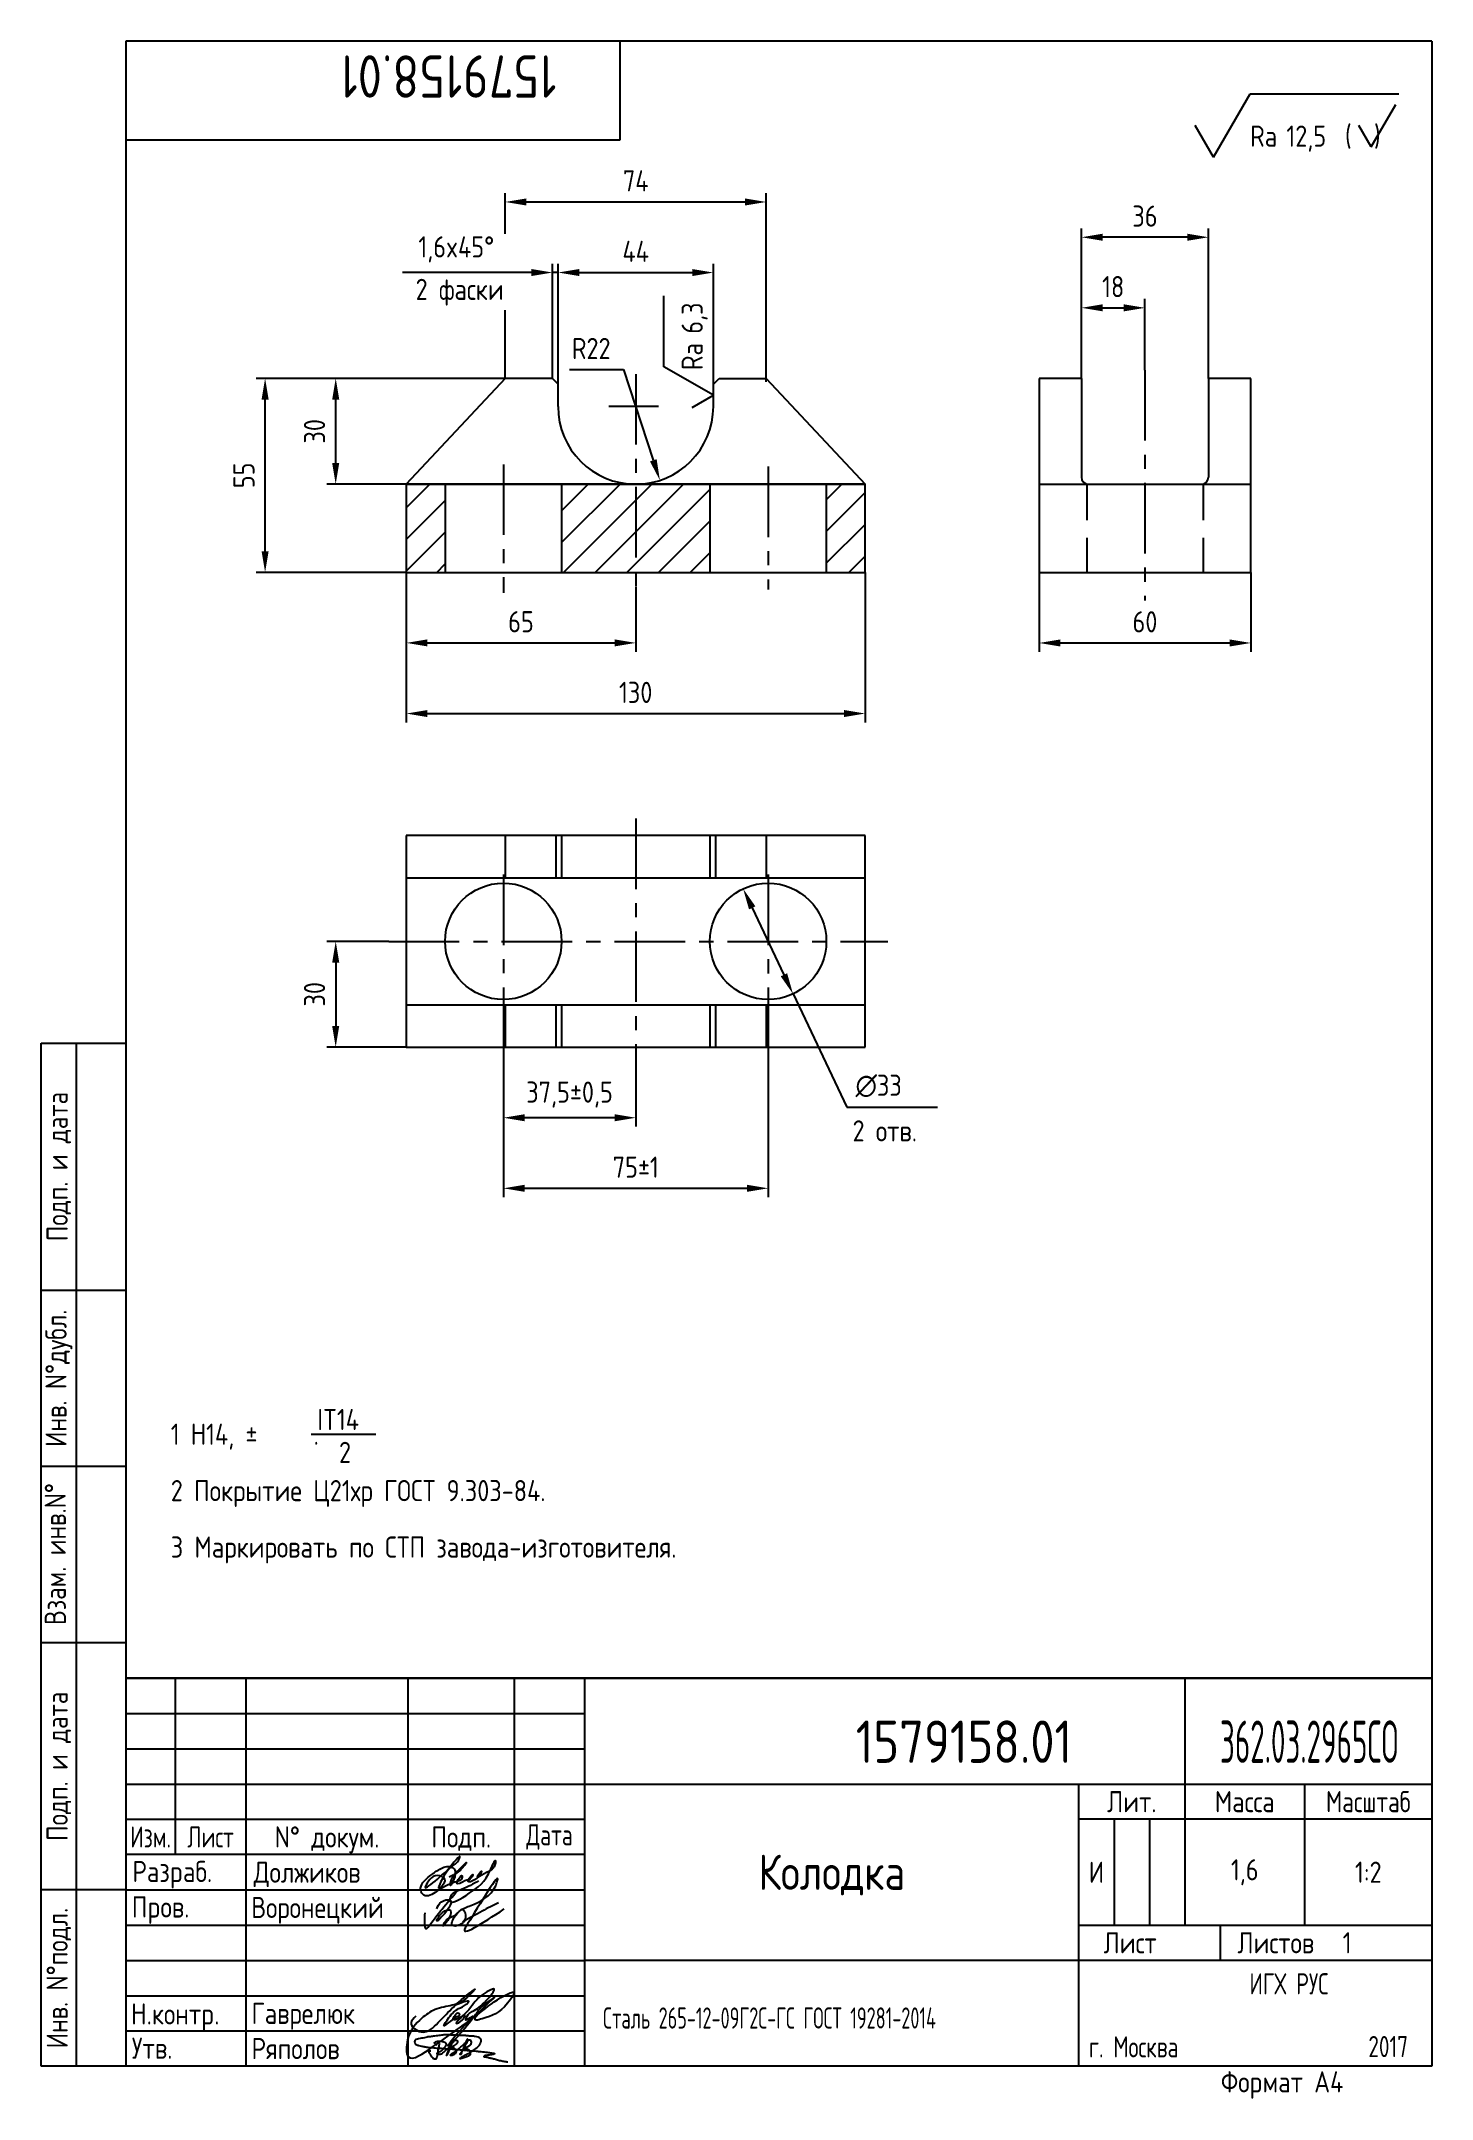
# Paper-space layout 'A4_protect' of a CAD drawing. Header units: millimetres. Extents: x 8 to 205, y 0 to 292.
# The model-space entities are those that its viewports show. They can reach past a viewport. Long polylines and large blocks are cut down to what shows.
import ezdxf
from ezdxf.enums import TextEntityAlignment as Align

# ---------------------------------------------------------------- set-up
doc = ezdxf.new("R2010")
doc.units = ezdxf.units.MM
doc.header["$LTSCALE"] = 4
doc.linetypes.add('CENTER', pattern=[2, 1.25, -0.25, 0.25, -0.25])
doc.linetypes.add('HIDDEN', pattern=[9.525, 6.35, -3.175])
for name, color, linetype in [('Bord', 1, 'Continuous'), ('centr', 5, 'CENTER'), ('Cont', 6, 'Continuous'), ('DIM', 7, 'Continuous'), ('HATCH', 2, 'Continuous'), ('Hide', 2, 'HIDDEN'), ('Text', 3, 'Continuous'), ('Textb', 6, 'Continuous'), ('VPORTI', 7, 'Continuous')]:
    doc.layers.add(name, color=color, linetype=linetype)
doc.layers.get('VPORTI').off()
doc.styles.add('Style1', font='romans.shx', dxfattribs={"width": 0.8})
doc.dimstyles.new('Dia_2', dxfattribs={"dimscale": 2, "dimtxt": 3, "dimasz": 3, "dimexe": 1.25, "dimexo": 0, "dimgap": 1.5, "dimtad": 1, "dimtih": 1, "dimtoh": 1, "dimtxsty": 'Style1', "dimcen": 2.5, "dimclrt": 3, "dimadec": 0, "dimazin": 0, "dimtfac": 1, "dimtmove": 0, "dimatfit": 2, "dimfxl": 1, "dimarcsym": 0})
doc.dimstyles.new('Lin_2', dxfattribs={"dimscale": 2, "dimtxt": 3, "dimasz": 3, "dimexe": 1.25, "dimexo": 0, "dimgap": 1.5, "dimtad": 1, "dimtxsty": 'Style1', "dimcen": 2.5, "dimclrt": 3, "dimadec": 0, "dimazin": 0, "dimtfac": 1, "dimtmove": 0, "dimatfit": 3, "dimldrblk": 'DOT', "dimfxl": 1, "dimarcsym": 0})
doc.dimstyles.new('Rad2', dxfattribs={"dimscale": 2, "dimtxt": 3, "dimasz": 3, "dimexe": 1.25, "dimexo": 0, "dimgap": 1.5, "dimtad": 1, "dimtoh": 1, "dimtxsty": 'Style1', "dimcen": 2.5, "dimse1": 1, "dimclrt": 3, "dimadec": 0, "dimazin": 0, "dimtfac": 1, "dimtmove": 0, "dimatfit": 3, "dimldrblk": 'DOT', "dimfxl": 1, "dimarcsym": 0})

# ---------------------------------------------------------------- blocks, each defined once
blk = doc.blocks.new('A4')
at = {"layer": 'Bord'}
for p, q in [((20, 55), (85, 55)), ((20, 50), (85, 50)), ((20, 45), (85, 45)), ((160, 40), (160, 25)), ((165, 40), (165, 25)), ((20, 30), (85, 30)), ((20, 25), (85, 25)), ((20, 20), (85, 20)), ((20, 15), (85, 15)), ((20, 10), (85, 10))]:
    blk.add_line(p, q, dxfattribs=at)
at = {"layer": 'Cont'}
for p, q in [((205, 292), (20, 292)), ((20, 292), (20, 5)), ((90, 278), (90, 292)), ((205, 292), (205, 5)), ((20, 278), (90, 278)), ((8, 5), (8, 150)), ((8, 150), (20, 150)), ((13, 5), (13, 150)), ((8, 115), (20, 115)), ((20, 90), (8, 90)), ((20, 65), (8, 65)), ((205, 60), (20, 60)), ((20, 60), (205, 60)), ((27, 60), (27, 35)), ((37, 60), (37, 5)), ((60, 5), (60, 60)), ((75, 60), (75, 5)), ((85, 5), (85, 60)), ((170, 60), (170, 25)), ((85, 45), (205, 45)), ((155, 5), (155, 45)), ((187, 25), (187, 45)), ((20, 40), (85, 40)), ((205, 40), (155, 40)), ((85, 35), (20, 35)), ((20, 30), (8, 30)), ((155, 25), (205, 25)), ((175, 25), (175, 20)), ((205, 20), (85, 20)), ((20, 5), (8, 5)), ((205, 5), (20, 5))]:
    blk.add_line(p, q, dxfattribs=at)
at = {"layer": 'Text', "style": 'Style1', "width": 0.8}
for s, p in [('Подп. и дата', (10.5, 132.5)), ('Инв. N%%dдубл.', (10.5, 102.5)), ('Взам. инв.N%%d ', (10, 78.38)), ('Подп. и дата', (10.5, 47.5)), ('Инв. N%%dподл.', (10.5, 17.5))]:
    blk.add_text(s, height=3, rotation=90, dxfattribs=at).set_placement(p, align=Align.MIDDLE)
at = {"layer": 'Text', "style": 'Style1'}
for s, width, p in [('Лит.', 0.8, (162.5, 42.5)), ('Масса', 0.8, (178.5, 42.5)), ('Масштаб', 0.75, (196, 42.5)), ('Изм.', 0.7, (23.5, 37.5)), ('Лист', 0.7, (32, 37.5)), ('N%%d докум.', 0.8, (48.5, 37.5)), ('Подп.', 0.8, (67.5, 37.5)), ('Лист', 0.8, (162.27, 22.5)), ('Листов', 0.8, (182.9, 22.5))]:
    blk.add_text(s, height=3, dxfattribs=dict(at, width=width)).set_placement(p, align=Align.MIDDLE_CENTER)
at = {"layer": 'Text', "style": 'Style1', "width": 0.7}
for s, p in [('Дата', (80, 37.5)), ('ИГХ РУС', (184.77, 16.69))]:
    blk.add_text(s, height=3, dxfattribs=at).set_placement(p, align=Align.MIDDLE)
at = {"layer": 'Text', "style": 'Style1'}
for s, width, p in [('Разpаб.', 0.8, (20.92, 31.1)), ('Пpов.', 0.8, (20.84, 26.08)), ('Н.контp.', 0.8, (20.73, 10.92)), ('Утв.', 0.8, (20.84, 6.06)), ('г. Москва', 0.7, (156.42, 6.25)), ('Фоpмат А4', 0.8, (175.11, 1.29))]:
    blk.add_text(s, height=3, dxfattribs=dict(at, width=width)).set_placement(p)
for tag, p, width in [('ФИО', (39, 31), 0.8), ('ФИО', (39, 26), 0.8), ('ГОСТ_СОРТАМЕНТА', (98.19, 14), 0.8), ('ФИО', (39, 11), 0.8), ('ФИО', (39, 6), 0.8), ('200', (192.85, 6.29), 0.7)]:
    blk.add_attdef(tag, p, '', height=3, dxfattribs=dict(at, width=width))
at = {"layer": 'Text', "style": 'Style1', "width": 0.8}
for tag, p in [('И', (157.49, 32.5)), ('700', (178.5, 32.5)), ('1:20', (196, 32.5))]:
    blk.add_attdef(tag, text='', height=3, dxfattribs=at).set_placement(p, align=Align.MIDDLE)
blk.add_attdef('Сборочный_чертеж', text='', height=3, dxfattribs=at).set_placement((120, 21.3), align=Align.CENTER)
for tag, p in [('1', (171.12, 22.5)), ('2', (193, 22.5))]:
    blk.add_attdef(tag, text='', height=3, dxfattribs=at).set_placement(p, align=Align.MIDDLE_CENTER)
blk.add_attdef('ЛИСТ', text='', height=3, dxfattribs=at).set_placement((85.99, 12.5), align=Align.MIDDLE_LEFT)
at = {"layer": 'Text', "style": 'Style1', "width": 0.7}
blk.add_attdef('%%OГОСТ_ТЕХ._ТРЕБОВАНИЙ', text='', height=3, dxfattribs=at).set_placement((98.19, 8), align=Align.BOTTOM_LEFT)
at = {"layer": 'Textb', "style": 'Style1', "width": 0.8}
blk.add_attdef('1234567', (81, 290), '', height=6, rotation=180, dxfattribs=at)
blk.add_attdef('1234567', (123.4, 48), '', height=6, dxfattribs=at)
for tag, height, p in [('123ХЯ', 6, (183.62, 48)), ('НАИМЕНОВАНИЕ', 5, (120, 30))]:
    blk.add_attdef(tag, text='', height=height, dxfattribs=at).set_placement(p, align=Align.CENTER)
blk = doc.blocks.new('A$C314368CF')
at = {"layer": 'Text'}
for q in [(7.18, 6), (1.98, 3)]:
    blk.add_line((3.72, 0), q, dxfattribs=at)
at = {"layer": 'Text', "style": 'Style1', "width": 0.8}
blk.add_text('(  )', height=3, dxfattribs=at).set_placement((0, 0))
blk = doc.blocks.new('sherISO_18')
at = {"layer": 'Cont'}
for p, q in [((-30.94, -16.46), (-25.74, -7.46)), ((-25.74, -7.46), (-4.67, -7.46)), ((-30.94, -16.46), (-33.54, -11.96))]:
    blk.add_line(p, q, dxfattribs=at)
blk.add_blockref('A$C314368CF', (-12.3, -14.96))
at = {"layer": 'Textb', "style": 'Style1', "width": 0.8}
blk.add_text('Ra', height=3, dxfattribs=at).set_placement((-25.74, -14.96))
blk.add_attdef('12,5', (-20.6, -14.96), '', height=3, dxfattribs=at)
blk = doc.blocks.new('A$C63F45750')
at = {"layer": 'Text'}
for points, knots in [([(3.17, 2.37), (3.12, 2.38), (3.04, 2.41), (2.94, 2.5), (2.85, 2.57), (2.79, 2.69), (2.87, 2.77), (2.99, 2.84), (3.16, 2.89), (3.36, 2.93), (3.6, 2.95), (3.82, 2.92), (4.05, 2.87), (4.25, 2.78), (4.45, 2.63), (4.46, 2.42), (4.38, 2.26), (4.28, 2.1), (4.17, 1.94), (4.03, 1.78), (3.89, 1.62), (3.75, 1.52), (3.63, 1.43), (3.49, 1.36), (3.35, 1.3), (3.24, 1.25), (3.16, 1.21), (3.12, 1.15), (3.19, 1.1), (3.27, 1.09), (3.4, 1.07), (3.55, 1.07), (3.72, 1.12), (3.92, 1.19), (4.1, 1.34), (4.26, 1.51), (4.44, 1.65), (4.59, 1.81), (4.74, 1.93), (4.84, 2.04), (4.93, 2.14), (5.07, 2.29), (5.19, 2.53), (5.28, 2.68), (5.35, 2.96), (5.23, 2.66), (5.2, 2.44), (5.04, 2.09), (4.95, 1.81), (4.86, 1.57), (4.75, 1.31), (4.67, 1.12), (4.46, 0.78), (4.62, 1.17), (4.71, 1.45), (4.88, 1.74), (5.01, 2), (5.08, 2.19), (5.19, 2.4), (5.32, 2.58), (5.4, 2.75), (5.52, 2.89), (5.65, 3.04), (5.85, 3.1), (6.02, 3.03), (6.08, 2.87), (6.03, 2.7), (5.9, 2.51), (5.7, 2.37), (5.55, 2.23), (5.4, 2.17), (5.31, 2.12), (5.12, 2.09), (5.35, 2.07), (5.48, 2), (5.64, 1.93), (5.75, 1.8), (5.85, 1.67), (5.89, 1.54), (5.89, 1.37), (5.8, 1.2), (5.63, 1.06), (5.41, 0.94), (5.23, 0.86), (5.02, 0.92), (5.13, 1.1), (5.28, 1.16), (5.44, 1.27), (5.61, 1.36), (5.74, 1.46), (5.86, 1.53), (5.95, 1.61), (6.05, 1.69), (6.15, 1.77), (6.28, 1.87), (6.46, 2.02), (6.65, 2.19), (6.83, 2.37), (6.98, 2.49), (7.11, 2.61), (7.2, 2.74), (7.32, 2.84), (7.42, 2.97), (7.48, 3.08), (7.48, 3.27), (7.34, 3.08), (7.28, 2.94), (7.18, 2.69), (7.1, 2.46), (7, 2.22), (6.93, 1.98), (6.83, 1.78), (6.73, 1.55), (6.67, 1.34), (6.6, 1.14), (6.56, 1.03), (6.39, 0.99), (6.62, 1.33), (6.75, 1.54), (6.93, 1.87), (7.05, 2.08), (7.18, 2.32), (7.33, 2.6), (7.47, 2.89), (7.6, 3.07), (7.79, 3.18), (7.95, 3.01), (8, 2.81), (7.99, 2.62), (7.94, 2.46), (7.83, 2.33), (7.69, 2.22), (7.53, 2.11), (7.37, 2.03), (7.21, 1.99), (7.11, 1.97), (6.89, 1.98), (7.07, 1.94), (7.15, 1.9), (7.27, 1.88), (7.39, 1.84), (7.52, 1.81), (7.62, 1.72), (7.7, 1.62), (7.78, 1.51), (7.83, 1.39), (7.87, 1.26), (7.88, 1.13), (7.86, 0.99), (7.75, 0.88), (7.6, 0.77), (7.4, 0.73), (7.19, 0.66), (6.97, 0.55), (6.71, 0.48), (6.57, 0.44), (6.42, 0.42), (6.52, 0.58), (6.61, 0.64), (6.81, 0.78), (7.06, 0.89), (7.33, 1.04), (7.55, 1.16), (7.7, 1.24), (7.84, 1.32), (7.99, 1.43), (8.21, 1.58), (8.48, 1.76), (8.74, 1.95), (8.97, 2.12), (9.1, 2.29), (9.23, 2.44), (9.3, 2.6), (9.37, 2.74), (9.42, 2.92), (9.45, 3.13), (9.21, 3.48), (8.67, 3.59), (8.09, 3.63), (7.57, 3.66), (7.06, 3.74), (6.57, 3.75), (6.09, 3.74), (5.67, 3.78), (5.28, 3.78), (4.96, 3.81), (4.65, 3.83), (4.31, 3.82), (3.97, 3.79), (3.61, 3.74), (3.22, 3.67), (2.86, 3.66), (2.53, 3.61), (2.18, 3.52), (1.78, 3.54), (1.38, 3.37), (0.96, 3.35), (0.58, 3.24), (0.25, 3.19), (0.03, 3.06), (-0.03, 2.83), (0.02, 2.6), (0.26, 2.38), (0.59, 2.33), (1, 2.2), (1.48, 2.15), (1.93, 2.05), (2.35, 2.02), (2.72, 2.01), (3.11, 1.94), (3.68, 1.94), (4.25, 1.83), (4.91, 1.87), (5.53, 1.76), (6.13, 1.72), (6.73, 1.71), (7.32, 1.62), (7.99, 1.55), (8.64, 1.54), (9.16, 1.46), (9.61, 1.42), (10.03, 1.4), (10.41, 1.32), (10.73, 1.29), (11.01, 1.24), (11.18, 1.23), (11.42, 1.14), (11.18, 1.06), (11.01, 1.03), (10.71, 0.98), (10.37, 0.92), (10.1, 0.91), (9.65, 0.75), (10.22, 0.67), (10.54, 0.59), (11.08, 0.47), (11.61, 0.35), (12.17, 0.15), (12.64, 0.08), (12.98, 0.03), (13.11, 0.01), (13.18, 0)], [0, 0, 0, 0, 0.153866, 0.270441, 0.388867, 0.510533, 0.592156, 0.71333, 0.90842, 1.11344, 1.349254, 1.61246, 1.782219, 2.047249, 2.291879, 2.451528, 2.651081, 2.806158, 3.017979, 3.227348, 3.462381, 3.633009, 3.75766, 3.920516, 4.080796, 4.214529, 4.291786, 4.349969, 4.397594, 4.50822, 4.594826, 4.799244, 4.954392, 5.128468, 5.437537, 5.632649, 5.842485, 6.094987, 6.293219, 6.410959, 6.551192, 6.687808, 7.022147, 7.294342, 7.425356, 7.52079, 7.946481, 8.313051, 8.59833, 8.833695, 9.090496, 9.427695, 9.601191, 9.883219, 10.093306, 10.673943, 10.798776, 10.974628, 11.287247, 11.486184, 11.648652, 11.848902, 12.027194, 12.25348, 12.40059, 12.537783, 12.716293, 12.91523, 13.208551, 13.438489, 13.549668, 13.67779, 13.77127, 13.930001, 14.029091, 14.272112, 14.434836, 14.547084, 14.739051, 14.830983, 15.061241, 15.268922, 15.500489, 15.788979, 15.879568, 16.024283, 16.221854, 16.418714, 16.593102, 16.783247, 16.91018, 17.018213, 17.135263, 17.278205, 17.430482, 17.620087, 17.979626, 18.191789, 18.388716, 18.565718, 18.714854, 18.857929, 19.039974, 19.171375, 19.283034, 19.400085, 19.618058, 19.882245, 20.150781, 20.377854, 20.649532, 20.89723, 21.042543, 21.40016, 21.557817, 21.667145, 21.752781, 21.926256, 22.412297, 22.813145, 22.961412, 23.171289, 23.607257, 23.940428, 24.110007, 24.291214, 24.48084, 24.697609, 24.904078, 25.034245, 25.218018, 25.407651, 25.573473, 25.787447, 25.930292, 26.051316, 26.18846, 26.285312, 26.406799, 26.52425, 26.630463, 26.793722, 26.898606, 27.029313, 27.171012, 27.314101, 27.419918, 27.580557, 27.709367, 27.829268, 28.024364, 28.266961, 28.41242, 28.705761, 28.989137, 29.187748, 29.233768, 29.332802, 29.529535, 29.667094, 30.039923, 30.332117, 30.61061, 30.769982, 30.856778, 31.109923, 31.313488, 31.656425, 32.066331, 32.296628, 32.49714, 32.710276, 32.891468, 33.014834, 33.177747, 33.444503, 33.618009, 34.409008, 34.914636, 35.419802, 35.95397, 36.458179, 36.88069, 37.388403, 37.738353, 38.034261, 38.353468, 38.693154, 39.037638, 39.391136, 39.787481, 40.203773, 40.488977, 40.784975, 41.26625, 41.668005, 42.070065, 42.499388, 42.869834, 43.079573, 43.213439, 43.554591, 43.717296, 44.153724, 44.506336, 45.019111, 45.587859, 45.90191, 46.270392, 46.703958, 47.093115, 47.952647, 48.44014, 49.079253, 49.808223, 50.268654, 50.851051, 51.604831, 52.298429, 52.776925, 53.1907, 53.661988, 54.042386, 54.348524, 54.616841, 54.853814, 54.983777, 55.126096, 55.333328, 55.613101, 56.008732, 56.315809, 56.59982, 56.87931, 57.399251, 57.889617, 58.432507, 59.066698, 59.660314, 59.862668, 60.07277, 60.07277, 60.07277, 60.07277]), ([(2.31, 1.53), (2.26, 1.52), (2.17, 1.51), (2.06, 1.48), (1.93, 1.38), (2.07, 1.25), (2.14, 1.11), (2.26, 0.93), (2.39, 0.72), (2.57, 0.54), (2.71, 0.44), (2.86, 0.4), (3.02, 0.43), (3.14, 0.54), (3.21, 0.79), (3.25, 1.07), (3.31, 1.4), (3.35, 1.67), (3.38, 1.92), (3.47, 2.19), (3.5, 2.43), (3.54, 2.59), (3.56, 2.64)], [0, 0, 0, 0, 0.15847, 0.269731, 0.363591, 0.555514, 0.688037, 0.848606, 1.204359, 1.433632, 1.58673, 1.729549, 1.880686, 2.057874, 2.19169, 2.63505, 2.928153, 3.184121, 3.441863, 3.696117, 4.025873, 4.178055, 4.178055, 4.178055, 4.178055])]:
    blk.add_open_spline(points, degree=3, knots=knots, dxfattribs=at)
blk = doc.blocks.new('*D5')
at = {"layer": 'Defpoints', "color": 0, "transparency": 16777216}
for p in [(1062.63, 168.94), (932.63, 148.96), (1062.63, 128.94)]:
    blk.add_point(p, dxfattribs=at)
at = {"layer": 'DIM', "color": 0, "lineweight": -2, "transparency": 16777216}
for p, q in [((1062.63, 168.94), (1062.63, 126.44)), ((932.63, 148.96), (932.63, 126.44)), ((938.63, 128.94), (1056.63, 128.94))]:
    blk.add_line(p, q, dxfattribs=at)
at = {"layer": 'DIM', "color": 0, "transparency": 16777216}
for points in [[(938.63, 129.94), (938.63, 127.94), (932.63, 128.94)], [(1056.63, 129.94), (1056.63, 127.94), (1062.63, 128.94)]]:
    blk.add_solid(points, dxfattribs=at)
at = {"layer": 'DIM', "color": 3, "transparency": 16777216, "insert": (997.63, 134.94), "char_height": 6, "attachment_point": 5, "style": 'Style1'}
blk.add_mtext('130', dxfattribs=at)
blk = doc.blocks.new('_Dot')
at = {"color": 0, "linetype": 'ByBlock', "lineweight": -2}
blk.add_line((-0.5, 0), (-1, 0), dxfattribs=at)
at = {"color": 0, "linetype": 'ByBlock', "const_width": 0.5}
blk.add_lwpolyline([(-0.25, 0, 1), (0.25, 0, 1)], format="xyb", close=True, dxfattribs=at)
blk = doc.blocks.new('*D6')
at = {"layer": 'Defpoints', "color": 0, "transparency": 16777216}
for p in [(1111.91, 168.94), (1171.91, 168.94), (1171.91, 148.94)]:
    blk.add_point(p, dxfattribs=at)
at = {"layer": 'DIM', "color": 0, "lineweight": -2, "transparency": 16777216}
for p, q in [((1111.91, 168.94), (1111.91, 146.44)), ((1171.91, 168.94), (1171.91, 146.44)), ((1117.91, 148.94), (1165.91, 148.94))]:
    blk.add_line(p, q, dxfattribs=at)
at = {"layer": 'DIM', "color": 0, "transparency": 16777216}
for points in [[(1117.91, 149.94), (1117.91, 147.94), (1111.91, 148.94)], [(1165.91, 149.94), (1165.91, 147.94), (1171.91, 148.94)]]:
    blk.add_solid(points, dxfattribs=at)
at = {"layer": 'DIM', "color": 3, "transparency": 16777216, "insert": (1141.91, 154.94), "char_height": 6, "attachment_point": 5, "style": 'Style1'}
blk.add_mtext('60', dxfattribs=at)
blk = doc.blocks.new('*D7')
at = {"layer": 'Defpoints', "color": 0, "transparency": 16777216}
for p in [(912.63, 223.94), (960.63, 223.94), (932.63, 193.94)]:
    blk.add_point(p, dxfattribs=at)
at = {"layer": 'DIM', "color": 0, "lineweight": -2, "transparency": 16777216}
for p, q in [((960.63, 223.94), (910.13, 223.94)), ((912.63, 199.94), (912.63, 217.94)), ((932.63, 193.94), (910.13, 193.94))]:
    blk.add_line(p, q, dxfattribs=at)
at = {"layer": 'DIM', "color": 0, "transparency": 16777216}
for points in [[(911.63, 217.94), (913.63, 217.94), (912.63, 223.94)], [(911.63, 199.94), (913.63, 199.94), (912.63, 193.94)]]:
    blk.add_solid(points, dxfattribs=at)
at = {"layer": 'DIM', "color": 3, "transparency": 16777216, "insert": (906.63, 208.94), "char_height": 6, "attachment_point": 5, "rotation": 90, "style": 'Style1'}
blk.add_mtext('30', dxfattribs=at)
blk = doc.blocks.new('*D8')
at = {"layer": 'Defpoints', "color": 0, "transparency": 16777216}
for p in [(932.63, 168.94), (997.63, 164.91), (997.63, 148.96)]:
    blk.add_point(p, dxfattribs=at)
at = {"layer": 'DIM', "color": 0, "lineweight": -2, "transparency": 16777216}
for p, q in [((932.63, 168.94), (932.63, 146.46)), ((997.63, 164.91), (997.63, 146.46)), ((938.63, 148.96), (991.63, 148.96))]:
    blk.add_line(p, q, dxfattribs=at)
at = {"layer": 'DIM', "color": 0, "transparency": 16777216}
for points in [[(938.63, 149.96), (938.63, 147.96), (932.63, 148.96)], [(991.63, 149.96), (991.63, 147.96), (997.63, 148.96)]]:
    blk.add_solid(points, dxfattribs=at)
at = {"layer": 'DIM', "color": 3, "transparency": 16777216, "insert": (965.13, 154.96), "char_height": 6, "attachment_point": 5, "style": 'Style1'}
blk.add_mtext('65', dxfattribs=at)
blk = doc.blocks.new('*D9')
at = {"layer": 'Defpoints', "color": 0, "transparency": 16777216}
for p in [(1141.91, 243.94), (1123.91, 223.94), (1141.91, 226.31)]:
    blk.add_point(p, dxfattribs=at)
at = {"layer": 'DIM', "color": 0, "lineweight": -2, "transparency": 16777216}
for p, q in [((1123.91, 223.94), (1123.91, 246.44)), ((1141.91, 226.31), (1141.91, 246.44)), ((1129.91, 243.94), (1135.91, 243.94))]:
    blk.add_line(p, q, dxfattribs=at)
at = {"layer": 'DIM', "color": 0, "transparency": 16777216}
for points in [[(1129.91, 244.94), (1129.91, 242.94), (1123.91, 243.94)], [(1135.91, 244.94), (1135.91, 242.94), (1141.91, 243.94)]]:
    blk.add_solid(points, dxfattribs=at)
at = {"layer": 'DIM', "color": 3, "transparency": 16777216, "insert": (1132.91, 249.94), "char_height": 6, "attachment_point": 5, "style": 'Style1'}
blk.add_mtext('18', dxfattribs=at)
blk = doc.blocks.new('*D10')
at = {"layer": 'Defpoints', "color": 0, "transparency": 16777216}
for p in [(1123.91, 263.94), (1123.91, 243.94), (1159.91, 223.94)]:
    blk.add_point(p, dxfattribs=at)
at = {"layer": 'DIM', "color": 0, "lineweight": -2, "transparency": 16777216}
for p, q in [((1123.91, 243.94), (1123.91, 266.44)), ((1153.91, 263.94), (1129.91, 263.94)), ((1159.91, 223.94), (1159.91, 266.44))]:
    blk.add_line(p, q, dxfattribs=at)
at = {"layer": 'DIM', "color": 0, "transparency": 16777216}
for points in [[(1129.91, 264.94), (1129.91, 262.94), (1123.91, 263.94)], [(1153.91, 264.94), (1153.91, 262.94), (1159.91, 263.94)]]:
    blk.add_solid(points, dxfattribs=at)
at = {"layer": 'DIM', "color": 3, "transparency": 16777216, "insert": (1141.91, 269.94), "char_height": 6, "attachment_point": 5, "style": 'Style1'}
blk.add_mtext('36', dxfattribs=at)
blk = doc.blocks.new('*D11')
at = {"layer": 'Defpoints', "color": 0, "transparency": 16777216}
for p in [(974.03, 253.94), (974.03, 223.94), (975.63, 222.34)]:
    blk.add_point(p, dxfattribs=at)
at = {"layer": 'DIM', "color": 0, "lineweight": -2, "transparency": 16777216}
for p, q in [((968.03, 253.94), (931.57, 253.94)), ((974.03, 223.94), (974.03, 256.44)), ((975.63, 253.94), (974.03, 253.94)), ((975.63, 222.34), (975.63, 256.44)), ((981.63, 253.94), (987.63, 253.94))]:
    blk.add_line(p, q, dxfattribs=at)
at = {"layer": 'DIM', "color": 0, "transparency": 16777216}
for points in [[(968.03, 254.94), (968.03, 252.94), (974.03, 253.94)], [(981.63, 254.94), (981.63, 252.94), (975.63, 253.94)]]:
    blk.add_solid(points, dxfattribs=at)
at = {"layer": 'DIM', "color": 3, "transparency": 16777216, "insert": (946.8, 260.51), "char_height": 6, "attachment_point": 5, "style": 'Style1'}
blk.add_mtext('1,6x45%%d', dxfattribs=at)
blk = doc.blocks.new('*D12')
at = {"layer": 'Defpoints', "color": 0, "transparency": 16777216}
for p in [(1019.63, 253.94), (975.63, 222.34), (1019.63, 222.34)]:
    blk.add_point(p, dxfattribs=at)
at = {"layer": 'DIM', "color": 0, "lineweight": -2, "transparency": 16777216}
for p, q in [((975.63, 222.34), (975.63, 256.44)), ((981.63, 253.94), (1013.63, 253.94)), ((1019.63, 222.34), (1019.63, 256.44))]:
    blk.add_line(p, q, dxfattribs=at)
at = {"layer": 'DIM', "color": 0, "transparency": 16777216}
for points in [[(981.63, 254.94), (981.63, 252.94), (975.63, 253.94)], [(1013.63, 254.94), (1013.63, 252.94), (1019.63, 253.94)]]:
    blk.add_solid(points, dxfattribs=at)
at = {"layer": 'DIM', "color": 3, "transparency": 16777216, "insert": (997.63, 259.94), "char_height": 6, "attachment_point": 5, "style": 'Style1'}
blk.add_mtext('44', dxfattribs=at)
blk = doc.blocks.new('*D13')
at = {"layer": 'Defpoints', "color": 0, "transparency": 16777216}
for p in [(1034.63, 273.94), (960.63, 264.91), (1034.63, 222.94)]:
    blk.add_point(p, dxfattribs=at)
at = {"layer": 'DIM', "color": 0, "lineweight": -2, "transparency": 16777216}
for p, q in [((960.63, 264.91), (960.63, 276.44)), ((1034.63, 222.94), (1034.63, 276.44)), ((966.63, 273.94), (1028.63, 273.94))]:
    blk.add_line(p, q, dxfattribs=at)
at = {"layer": 'DIM', "color": 0, "transparency": 16777216}
for points in [[(966.63, 274.94), (966.63, 272.94), (960.63, 273.94)], [(1028.63, 274.94), (1028.63, 272.94), (1034.63, 273.94)]]:
    blk.add_solid(points, dxfattribs=at)
at = {"layer": 'DIM', "color": 3, "transparency": 16777216, "insert": (997.63, 279.94), "char_height": 6, "attachment_point": 5, "style": 'Style1'}
blk.add_mtext('74', dxfattribs=at)
blk = doc.blocks.new('*D14')
at = {"layer": 'Defpoints', "color": 0, "transparency": 16777216}
for p in [(892.63, 223.94), (912.63, 223.94), (932.63, 168.94)]:
    blk.add_point(p, dxfattribs=at)
at = {"layer": 'DIM', "color": 0, "lineweight": -2, "transparency": 16777216}
for p, q in [((912.63, 223.94), (890.13, 223.94)), ((892.63, 174.94), (892.63, 217.94)), ((932.63, 168.94), (890.13, 168.94))]:
    blk.add_line(p, q, dxfattribs=at)
at = {"layer": 'DIM', "color": 0, "transparency": 16777216}
for points in [[(891.63, 217.94), (893.63, 217.94), (892.63, 223.94)], [(891.63, 174.94), (893.63, 174.94), (892.63, 168.94)]]:
    blk.add_solid(points, dxfattribs=at)
at = {"layer": 'DIM', "color": 3, "transparency": 16777216, "insert": (886.63, 196.44), "char_height": 6, "attachment_point": 5, "rotation": 90, "style": 'Style1'}
blk.add_mtext('55', dxfattribs=at)
blk = doc.blocks.new('*D15')
at = {"layer": 'Defpoints', "color": 0, "transparency": 16777216}
for p in [(927.64, 64.37), (912.63, 34.37), (932.63, 34.37)]:
    blk.add_point(p, dxfattribs=at)
at = {"layer": 'DIM', "color": 0, "lineweight": -2, "transparency": 16777216}
for p, q in [((927.64, 64.37), (910.13, 64.37)), ((912.63, 58.37), (912.63, 40.37)), ((932.63, 34.37), (910.13, 34.37))]:
    blk.add_line(p, q, dxfattribs=at)
at = {"layer": 'DIM', "color": 0, "transparency": 16777216}
for points in [[(911.63, 58.37), (913.63, 58.37), (912.63, 64.37)], [(911.63, 40.37), (913.63, 40.37), (912.63, 34.37)]]:
    blk.add_solid(points, dxfattribs=at)
at = {"layer": 'DIM', "color": 3, "transparency": 16777216, "insert": (906.63, 49.37), "char_height": 6, "attachment_point": 5, "rotation": 90, "style": 'Style1'}
blk.add_mtext('30', dxfattribs=at)
blk = doc.blocks.new('*D16')
at = {"layer": 'Defpoints', "color": 0, "transparency": 16777216}
for p in [(960.13, 45.32), (997.63, 29.35), (960.13, 14.37)]:
    blk.add_point(p, dxfattribs=at)
at = {"layer": 'DIM', "color": 0, "lineweight": -2, "transparency": 16777216}
for p, q in [((960.13, 45.32), (960.13, 11.87)), ((997.63, 29.35), (997.63, 11.87)), ((991.63, 14.37), (966.13, 14.37))]:
    blk.add_line(p, q, dxfattribs=at)
at = {"layer": 'DIM', "color": 0, "transparency": 16777216}
for points in [[(966.13, 15.37), (966.13, 13.37), (960.13, 14.37)], [(991.63, 15.37), (991.63, 13.37), (997.63, 14.37)]]:
    blk.add_solid(points, dxfattribs=at)
at = {"layer": 'DIM', "color": 3, "transparency": 16777216, "insert": (978.88, 20.94), "char_height": 6, "attachment_point": 5, "style": 'Style1'}
blk.add_mtext('37,5%%p0,5', dxfattribs=at)
blk = doc.blocks.new('*D17')
at = {"layer": 'Defpoints', "color": 0, "transparency": 16777216}
for p in [(1035.13, 45.02), (960.13, 14.37), (1035.13, -5.63)]:
    blk.add_point(p, dxfattribs=at)
at = {"layer": 'DIM', "color": 0, "lineweight": -2, "transparency": 16777216}
for p, q in [((1035.13, 45.02), (1035.13, -8.13)), ((960.13, 14.37), (960.13, -8.13)), ((966.13, -5.63), (1029.13, -5.63))]:
    blk.add_line(p, q, dxfattribs=at)
at = {"layer": 'DIM', "color": 0, "transparency": 16777216}
for points in [[(966.13, -4.63), (966.13, -6.63), (960.13, -5.63)], [(1029.13, -4.63), (1029.13, -6.63), (1035.13, -5.63)]]:
    blk.add_solid(points, dxfattribs=at)
at = {"layer": 'DIM', "color": 3, "transparency": 16777216, "insert": (997.63, 0.37), "char_height": 6, "attachment_point": 5, "style": 'Style1'}
blk.add_mtext('75%%p1', dxfattribs=at)
blk = doc.blocks.new('*D18')
at = {"layer": 'Defpoints', "color": 0, "transparency": 16777216}
for p in [(1028.06, 79.28), (1042.2, 49.46)]:
    blk.add_point(p, dxfattribs=at)
at = {"layer": 'DIM', "color": 0, "lineweight": -2, "transparency": 16777216}
for p, q in [((1030.63, 73.86), (1039.63, 54.88)), ((1042.2, 49.46), (1057.4, 17.38)), ((1057.4, 17.38), (1072.52, 17.38))]:
    blk.add_line(p, q, dxfattribs=at)
at = {"layer": 'DIM', "color": 0, "transparency": 16777216}
for points in [[(1031.54, 74.29), (1029.73, 73.43), (1028.06, 79.28)], [(1040.53, 55.31), (1038.72, 54.45), (1042.2, 49.46)]]:
    blk.add_solid(points, dxfattribs=at)
at = {"layer": 'DIM', "color": 3, "transparency": 16777216, "insert": (1066.46, 23.38), "char_height": 6, "attachment_point": 5, "style": 'Style1'}
blk.add_mtext('∅33', dxfattribs=at)
blk = doc.blocks.new('*D19')
at = {"layer": 'Defpoints', "color": 0, "transparency": 16777216}
for p in [(997.63, 215.94), (1004.48, 195.03)]:
    blk.add_point(p, dxfattribs=at)
at = {"layer": 'DIM', "color": 0, "lineweight": -2, "transparency": 16777216}
for p, q in [((978.86, 226.41), (994.2, 226.41)), ((994.2, 226.41), (1002.61, 200.73))]:
    blk.add_line(p, q, dxfattribs=at)
at = {"layer": 'DIM', "color": 0, "transparency": 16777216}
blk.add_solid([(1003.56, 201.04), (1001.66, 200.42), (1004.48, 195.03)], dxfattribs=at)
at = {"layer": 'DIM', "color": 3, "transparency": 16777216, "insert": (985.03, 232.41), "char_height": 6, "attachment_point": 5, "style": 'Style1'}
blk.add_mtext('R22', dxfattribs=at)
blk = doc.blocks.new('sherISO_03')
at = {"layer": 'Text'}
blk.add_line((4.04, 7), (14.12, 7), dxfattribs=at)
blk.add_lwpolyline([(-1.73, 3), (0, 0), (4.04, 7)], dxfattribs=at)
at = {"layer": 'Text', "style": 'Style1', "width": 0.8}
blk.add_text('Ra', height=3, dxfattribs=at).set_placement((3.58, 1.5))
blk.add_attdef('6,3', (8.73, 1.5), '', height=3, dxfattribs=at)

msp = doc.modelspace()

# ---------------------------------------------------------------- hatches: boundary and pattern name
at = {"layer": 'HATCH'}
h = msp.add_hatch(dxfattribs=at)
h.set_pattern_fill('ANSI31', color=256, scale=2, style=0)
h.paths.add_polyline_path([(943.63, 193.936), (932.63, 193.936), (932.63, 168.936), (943.63, 168.936)])
h.paths.add_polyline_path([(997.63, 193.936), (976.63, 193.936), (976.63, 168.936), (997.63, 168.936)])
h.paths.add_polyline_path([(1018.63, 193.936), (997.63, 193.936), (997.63, 168.936), (1018.63, 168.936)])
h.paths.add_polyline_path([(1062.63, 193.936), (1051.63, 193.936), (1051.63, 168.936), (1062.63, 168.936)])

# ---------------------------------------------------------------- linework, layer by layer
at = {"layer": 'centr'}
for p, q in [((997.63, 225.152), (997.63, 164.911)), ((1141.907, 226.308), (1141.907, 160.995)), ((1004.09, 215.936), (989.981, 215.936)), ((960.13, 199.552), (960.13, 163.127)), ((1035.13, 198.958), (1035.13, 164.117)), ((997.63, 99.191), (997.63, 29.35)), ((960.13, 83.306), (960.13, 45.323)), ((1035.13, 83.295), (1035.13, 45.017)), ((927.637, 64.369), (1069.105, 64.369))]:
    msp.add_line(p, q, dxfattribs=at)
at = {"layer": 'Cont'}
for p, q in [((960.63, 223.936), (932.63, 193.936)), ((974.03, 223.936), (960.63, 223.936)), ((974.03, 223.936), (975.63, 222.336)), ((975.63, 215.936), (975.63, 222.336)), ((1019.63, 222.336), (1021.23, 223.936)), ((1019.63, 215.936), (1019.63, 222.336)), ((1021.23, 223.936), (1034.63, 223.936)), ((1034.63, 223.936), (1062.63, 193.936)), ((1123.907, 223.936), (1111.907, 223.936)), ((1111.907, 223.936), (1111.907, 168.936)), ((1123.907, 223.936), (1123.907, 195.936)), ((1171.907, 223.936), (1159.907, 223.936)), ((1159.907, 223.936), (1159.907, 195.936)), ((1171.907, 168.936), (1171.907, 223.936)), ((1062.63, 193.936), (932.63, 193.936)), ((932.63, 193.936), (932.63, 168.936)), ((932.63, 193.936), (1062.63, 193.936)), ((943.63, 193.936), (943.63, 168.936)), ((976.63, 193.936), (976.63, 168.936)), ((1018.63, 193.936), (1018.63, 168.936)), ((1051.63, 193.936), (1051.63, 168.936)), ((1062.63, 168.936), (1062.63, 193.936)), ((1111.907, 193.936), (1171.907, 193.936)), ((932.63, 168.936), (1062.63, 168.936)), ((1111.907, 168.936), (1171.907, 168.936)), ((932.63, 94.369), (932.63, 34.369)), ((1062.63, 94.369), (932.63, 94.369)), ((960.63, 94.369), (960.63, 82.369)), ((975.03, 94.369), (975.03, 82.369)), ((976.63, 94.369), (976.63, 82.369)), ((1018.63, 94.369), (1018.63, 82.369)), ((1020.23, 94.369), (1020.23, 82.369)), ((1034.63, 94.369), (1034.63, 82.369)), ((1062.63, 34.369), (1062.63, 94.369)), ((932.63, 82.369), (1062.63, 82.369)), ((932.63, 46.369), (1062.63, 46.369)), ((960.63, 46.369), (960.63, 34.369)), ((975.03, 46.369), (975.03, 34.369)), ((976.63, 46.369), (976.63, 34.369)), ((1018.63, 46.369), (1018.63, 34.369)), ((1020.23, 46.369), (1020.23, 34.369)), ((1034.63, 46.369), (1034.63, 34.369)), ((932.63, 34.369), (1062.63, 34.369))]:
    msp.add_line(p, q, dxfattribs=at)
for centre in [(960.13, 64.369), (1035.13, 64.369)]:
    msp.add_circle(centre, 16.5, dxfattribs=at)
for centre, radius, start, end in [((997.63, 215.936), 22, 180, 0), ((1125.907, 195.936), 2, 180, 270), ((1157.907, 195.936), 2, 270, 0)]:
    msp.add_arc(centre, radius, start, end, dxfattribs=at)
at = {"layer": 'DIM'}
for p, q in [((960.63, 223.936), (960.63, 243.266)), ((1072.516, 17.384), (1083.159, 17.384))]:
    msp.add_line(p, q, dxfattribs=at)
at = {"layer": 'Hide', "ltscale": 0.1}
for p, q in [((1125.407, 193.936), (1125.407, 168.936)), ((1158.407, 193.936), (1158.407, 168.936))]:
    msp.add_line(p, q, dxfattribs=at)

# ---------------------------------------------------------------- block references
at = {"layer": 'DIM', "xscale": 2, "yscale": 2, "zscale": 2, "rotation": 90}
msp.add_blockref('sherISO_03', (1019.63, 219.136), dxfattribs=at).add_auto_attribs({'6,3': '6,3'})

# ---------------------------------------------------------------- texts
at = {"layer": 'Text', "style": 'Style1', "width": 0.8}
for s, p in [('2 фаски', (935.272, 246.17)), ('2 отв.', (1059.061, 7.656))]:
    msp.add_text(s, height=6, dxfattribs=at).set_placement(p)

# ---------------------------------------------------------------- dimensions: what is measured, and where the dimension line sits
at = {"layer": 'DIM'}
for base, p1, p2, picture, middle in [((1034.63, 273.936), (960.63, 264.913), (1034.63, 222.936), '*D13', (997.63, 279.936)), ((1062.63, 128.936), (932.63, 148.955), (1062.63, 168.936), '*D5', (997.63, 134.936)), ((1171.907, 148.936), (1111.907, 168.936), (1171.907, 168.936), '*D6', (1141.907, 154.936))]:
    dim = msp.add_linear_dim(base=base, p1=p1, p2=p2, dimstyle='Lin_2', override={"dimtol": 0, "dimlim": 0, "dimtp": 0, "dimtm": 0, "dimtfac": 1, "dimtdec": 2, "dimtolj": 0, "dimtzin": 8}, dxfattribs=at)
    dim.commit()
    dim.dimension.update_dxf_attribs({"geometry": picture, "text_midpoint": middle})
for base, p1, p2, picture, middle in [((1123.907, 263.936), (1159.907, 223.936), (1123.907, 243.936), '*D10', (1141.907, 269.936)), ((1019.63, 253.936), (975.63, 222.336), (1019.63, 222.336), '*D12', (997.63, 259.936)), ((1141.907, 243.936), (1123.907, 223.936), (1141.907, 226.308), '*D9', (1132.907, 249.936)), ((997.63, 148.955), (932.63, 168.936), (997.63, 164.911), '*D8', (965.13, 154.955))]:
    dim = msp.add_linear_dim(base=base, p1=p1, p2=p2, dimstyle='Lin_2', dxfattribs=at)
    dim.commit()
    dim.dimension.update_dxf_attribs({"geometry": picture, "text_midpoint": middle})
for base, p1, p2, text, picture, middle in [((974.03, 253.936), (975.63, 222.336), (974.03, 223.936), '<>x45%%d', '*D11', (946.801, 253.936)), ((960.13, 14.369), (997.63, 29.35), (960.13, 45.323), '<>%%p0,5', '*D16', (978.88, 14.369))]:
    dim = msp.add_linear_dim(base=base, p1=p1, p2=p2, text=text, dimstyle='Lin_2', dxfattribs=at)
    dim.commit()
    dim.dimension.update_dxf_attribs({"geometry": picture, "text_midpoint": middle, "dimtype": 160})
dim = msp.add_radius_dim(center=(997.63, 215.936), mpoint=(1004.476, 195.028), dimstyle='Rad2', override={"dimtmove": 1}, dxfattribs=at)
dim.commit()
dim.dimension.update_dxf_attribs({"geometry": '*D19', "text_midpoint": (994.2, 226.41), "dimtype": 164})
for base, p1, p2, picture, middle in [((892.63, 223.936), (932.63, 168.936), (912.63, 223.936), '*D14', (886.63, 196.436)), ((912.63, 223.936), (932.63, 193.936), (960.63, 223.936), '*D7', (906.63, 208.936)), ((912.63, 34.369), (927.637, 64.369), (932.63, 34.369), '*D15', (906.63, 49.369))]:
    dim = msp.add_linear_dim(base=base, p1=p1, p2=p2, angle=90, dimstyle='Lin_2', dxfattribs=at)
    dim.commit()
    dim.dimension.update_dxf_attribs({"geometry": picture, "text_midpoint": middle})
dim = msp.add_diameter_dim_2p(p1=(1028.062, 79.279), p2=(1042.197, 49.459), dimstyle='Dia_2', dxfattribs=at)
dim.commit()
dim.dimension.update_dxf_attribs({"geometry": '*D18', "text_midpoint": (1066.459, 17.384), "dimtype": 163})
dim = msp.add_linear_dim(base=(1035.13, -5.631), p1=(960.13, 14.369), p2=(1035.13, 45.017), text='<>%%p1', dimstyle='Lin_2', dxfattribs=at)
dim.commit()
dim.dimension.update_dxf_attribs({"geometry": '*D17', "text_midpoint": (997.63, 0.369)})

psp = doc.layouts.new('A4_protect')

# ---------------------------------------------------------------- linework, layer by layer
at = {"layer": 'Cont'}
psp.add_line((205, 292), (205, 5), dxfattribs=at)
at = {"layer": 'Text'}
psp.add_line((46.26, 94.58), (55.39, 94.58), dxfattribs=at)
for points, knots in [([(69.96, 31.26), (69.2, 30.84), (67.89, 30.12), (66.01, 29.54), (65.69, 27.6), (70.62, 30.71), (70.95, 31.32), (72.36, 34.34), (72.32, 32.91), (71.45, 32.78), (69.26, 31.31), (70.57, 33.06), (70.04, 31.54), (67.51, 30.44), (69.4, 32.61), (68.86, 31.41), (68.13, 31.44), (66.26, 30.2), (67.6, 32.46), (67.72, 31.36), (65.82, 30.92), (64.54, 30.09), (62.4, 28.74), (61.35, 30.47), (62.85, 31.89), (64.26, 32.85), (65.54, 33.49), (66.5, 33.08), (66.91, 32.08), (65.61, 29.77), (66.31, 32.06), (66.91, 32.51), (68.56, 34.32), (67.57, 32.87), (66.84, 32.33), (66.04, 31.93), (65.79, 31.81)], [0, 0, 0, 0, 2.703743, 4.672825, 5.02799, 7.955933, 13.437489, 13.883188, 14.189441, 16.413959, 17.478513, 18.47964, 18.959294, 20.910841, 22.003091, 22.470554, 23.533771, 24.710748, 26.01626, 26.201331, 27.488187, 30.382065, 32.258784, 33.069724, 35.439902, 37.010787, 38.612861, 39.32109, 39.818865, 41.83144, 42.782113, 44.494961, 45.867914, 46.467245, 48.290622, 49.101188, 49.101188, 49.101188, 49.101188]), ([(64.31, 30.48), (64.73, 31.4), (65.27, 32.58), (67.54, 35.15), (67.09, 33.98), (65.58, 32.95), (61.38, 28.84), (63.03, 31.59), (64.01, 32.27), (65.57, 31.58), (64.93, 30.77), (64.41, 30.08), (64.25, 30.35), (64.29, 30.43), (64.31, 30.48)], [0, 0, 0, 0, 4.062617, 5.226919, 5.800291, 6.663227, 11.774431, 12.938639, 14.11351, 15.354081, 16.396133, 16.918576, 17.03251, 17.182794, 17.182794, 17.182794, 17.182794]), ([(64.04, 27.29), (64.2, 27.67), (64.52, 28.42), (67.02, 28.98), (65.21, 26.53), (63.7, 25.19), (64.75, 27.19), (66.89, 27.26), (64.42, 23.96), (65.48, 26.17), (66.65, 26.07), (67.62, 27.57), (68.46, 26.19), (67.62, 24.86), (65.59, 24.85), (67.17, 27.26), (69.58, 27.93), (71.95, 29.21), (73.44, 33.64), (69.66, 27.11), (66.99, 22.97), (70.46, 25.24), (73.6, 27.29)], [0, 0, 0, 0, 1.213353, 2.399709, 5.497648, 5.861317, 7.611627, 8.43806, 10.837371, 11.583123, 13.461301, 14.534506, 15.162086, 17.217848, 17.944717, 20.123775, 21.948027, 26.460707, 27.144718, 34.52243, 35.159468, 41.304292, 41.304292, 41.304292, 41.304292]), ([(62.35, 26.73), (62.31, 26.28), (62.25, 25.62), (62.4, 24.08), (63.74, 25.98), (64.87, 27.41), (66.25, 29.02), (67.05, 29.96)], [0, 0, 0, 0, 1.523947, 2.237958, 3.351836, 5.856423, 9.374056, 9.374056, 9.374056, 9.374056]), ([(72.78, 28.18), (72.01, 27.79), (70.3, 26.92), (68.63, 25.96), (67.7, 25.44)], [0, 0, 0, 0, 2.587978, 5.77327, 5.77327, 5.77327, 5.77327]), ([(61.09, 12.1), (60.76, 11.79), (59.88, 10.99), (62.27, 9.13), (65.4, 12.38), (66.89, 14), (69.78, 16.22), (67.88, 14.14), (66.47, 13.62), (63.77, 13.23), (61.47, 11.57), (59.74, 9.53), (59.59, 5.01), (65.75, 9.38), (69.5, 11.98), (72.78, 14.69), (75.45, 15.82), (73.13, 12.48), (71.84, 12.17), (68.53, 11.11), (70.8, 13.54), (72.87, 15.26), (70.18, 13.45), (69.07, 11.35), (64.29, 6.22), (66.89, 9.71), (70.01, 12.93), (67.87, 11.13), (68.43, 12.45), (69.59, 12.98), (70.77, 13.84), (73.03, 16.69), (69.41, 14.58), (69.11, 13.27), (66.07, 10.67), (67.69, 11.36), (68.29, 12.59), (67.23, 11.81), (65.93, 11.28), (66.98, 12.93), (67.34, 12.21), (66.27, 11.75), (64.46, 9.99), (65.95, 12.23), (66.87, 13.19), (68.03, 13.51), (68.98, 14.54), (67.73, 14.06), (66.69, 13.66)], [0, 0, 0, 0, 1.17994, 3.087717, 5.863103, 12.338328, 12.854096, 14.088578, 16.834551, 19.302558, 21.570562, 25.210018, 27.650956, 31.348291, 40.129863, 44.562748, 45.223917, 46.979401, 51.214655, 52.099288, 55.323111, 56.227801, 58.471865, 60.028126, 65.752911, 68.466223, 71.038525, 71.934922, 72.780229, 73.495807, 76.028152, 77.999346, 80.11892, 83.1954, 85.334448, 86.270878, 87.060466, 88.110212, 88.803314, 89.989889, 90.197567, 90.706974, 92.884587, 94.19917, 96.055742, 97.375783, 97.753899, 99.636325, 99.636325, 99.636325, 99.636325])]:
    psp.add_open_spline(points, degree=3, knots=knots, dxfattribs=at)

# ---------------------------------------------------------------- block references
ref = psp.add_blockref('A4', (0, 0))
ref.add_attrib('ФИО', 'Должиков', (38.1, 31), dxfattribs={"layer": 'Text', "height": 3, "style": 'Style1', "width": 0.8})
ref.add_attrib('ФИО', 'Воронецкий', (37.76, 26), dxfattribs={"layer": 'Text', "height": 3, "style": 'Style1', "width": 0.8})
ref.add_attrib('ФИО', 'Гаврелюк', (37.8, 11), dxfattribs={"layer": 'Text', "height": 3, "style": 'Style1', "width": 0.8})
ref.add_attrib('ФИО', 'Ряполов', (37.8, 6), dxfattribs={"layer": 'Text', "height": 3, "style": 'Style1', "width": 0.8})
ref.add_attrib('123ХЯ', '362.03.2965СО', dxfattribs={"layer": 'Textb', "height": 6, "style": 'Style1', "width": 0.48}).set_placement((187.61, 48), align=Align.CENTER)
ref.add_attrib('1234567', '1579158.01', (123.4, 48), dxfattribs={"layer": 'Textb', "height": 6, "style": 'Style1', "width": 0.8})
ref.add_attrib('НАИМЕНОВАНИЕ', 'Колодка', dxfattribs={"layer": 'Textb', "height": 5, "style": 'Style1', "width": 0.8}).set_placement((120, 30), align=Align.CENTER)
ref.add_attrib('ЛИСТ', 'Cталь 265-12-09Г2С-ГС ГОСТ 19281-2014', dxfattribs={"layer": 'Text', "height": 3, "style": 'Style1', "width": 0.6}).set_placement((87.54, 11.84), align=Align.MIDDLE_LEFT)
ref.add_attrib('И', 'И', dxfattribs={"layer": 'Text', "height": 3, "style": 'Style1', "width": 0.8}).set_placement((157.49, 32.5), align=Align.MIDDLE)
ref.add_attrib('700', '1,6', dxfattribs={"layer": 'Text', "height": 3, "style": 'Style1', "width": 0.8}).set_placement((178.5, 32.5), align=Align.MIDDLE)
ref.add_attrib('1:20', '1:2', dxfattribs={"layer": 'Text', "height": 3, "style": 'Style1', "width": 0.8}).set_placement((196, 32.5), align=Align.MIDDLE)
ref.add_attrib('2', '1', dxfattribs={"layer": 'Text', "height": 3, "style": 'Style1', "width": 0.8}).set_placement((193, 22.5), align=Align.MIDDLE_CENTER)
ref.add_attrib('200', '2017', (196.01, 6.29), dxfattribs={"layer": 'Text', "height": 3, "style": 'Style1', "width": 0.7})
ref.add_attrib('1234567', '1579158.01', (81, 290), dxfattribs={"layer": 'Textb', "height": 6, "rotation": 180, "style": 'Style1', "width": 0.8})
at = {"layer": 'Cont'}
psp.add_blockref('A$C63F45750', (60.91, 5.63), dxfattribs=at)
at = {"layer": 'DIM'}
psp.add_blockref('sherISO_18', (205, 292), dxfattribs=at).add_auto_attribs({'12,5': '12,5'})

# ---------------------------------------------------------------- texts
at = {"layer": 'DIM', "color": 3, "style": 'Style1', "width": 0.8}
for s, p in [('IT14', (47.12, 95.16)), ('1 H14, %%p     .', (26.36, 93.08)), ('2', (50.19, 90.5))]:
    psp.add_text(s, height=3, dxfattribs=at).set_placement(p)
at = {"layer": 'Text', "style": 'Style1', "width": 0.8}
for s, p in [('2 Покрытие Ц21хр ГОСТ 9.303-84.', (26.36, 85.08)), ('3 Маркировать по СТП завода-изготовителя.', (26.36, 77.08))]:
    psp.add_text(s, height=3, dxfattribs=at).set_placement(p)

# ---------------------------------------------------------------- viewports
at = {"layer": 'VPORTI'}
psp.add_viewport(center=(114.25, 200.16), size=(165.1, 153.7558), view_center_point=(1041.684, 135.843), view_height=307.51167, dxfattribs=at)

doc.saveas('drawing.dxf')
